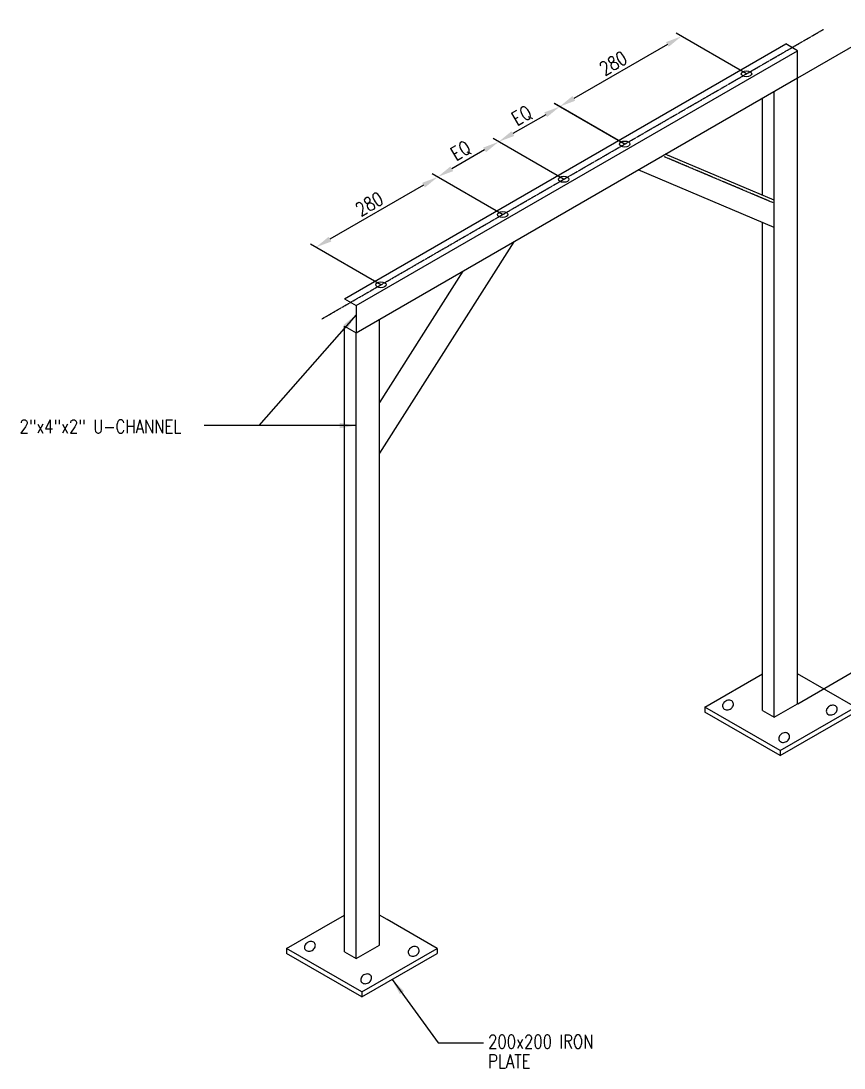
# Model space of a CAD drawing. Header units: millimetres. Extents: x -95178 to 274693, y -2232 to 263302.
# Drawn here: x 229359 to 244501, y 242429 to 261696 of the extents above; entities that cross this region are included whole.
import ezdxf

# ---------------------------------------------------------------- set-up
doc = ezdxf.new("R2010")
doc.units = ezdxf.units.MM
doc.linetypes.add('CENTER', pattern=[2, 1.25, -0.25, 0.25, -0.25])
doc.linetypes.add('HIDDEN', pattern=[0.375, 0.25, -0.125])
for name, color, linetype in [('BKG-S030D_Griddim', 7, 'Continuous'), ('M_Support', 14, 'Continuous'), ('M_Txt', 7, 'Continuous'), ('SUPPORT', 4, 'Continuous')]:
    doc.layers.add(name, color=color, linetype=linetype)
doc.styles.add('iso330', font='romans.shx', dxfattribs={"width": 0.8, "height": 250})
doc.styles.add('ROMANS', font='romans.shx', dxfattribs={"width": 0.8})
doc.styles.add('SIM1', font='ROMANS.SHX', dxfattribs={"width": 0.8, "height": 250})
doc.styles.get("Standard").update_dxf_attribs({"font": 'arial.ttf'})
doc.dimstyles.new('DIM', dxfattribs={"dimscale": 50, "dimtxt": 2.5, "dimasz": 2.5, "dimexe": 1, "dimexo": 1, "dimgap": 0.8, "dimtad": 1, "dimdec": 0, "dimzin": 13, "dimdsep": 46, "dimtxsty": 'ROMANS', "dimblk": 'OBLIQUE', "dimcen": 1, "dimdle": 1, "dimclrd": 20, "dimclre": 20, "dimclrt": 7, "dimadec": 0, "dimazin": 0, "dimtfac": 0.4, "dimtdec": 0, "dimtix": 1, "dimtofl": 0, "dimtmove": 2, "dimatfit": 3, "dimfxl": 1, "dimtolj": 1, "dimtzin": 13, "dimlwd": -1, "dimlwe": -1, "dimarcsym": 0})
doc.dimstyles.get("Standard").update_dxf_attribs({"dimtxt": 0.18, "dimasz": 0.18, "dimexe": 0.18, "dimexo": 0.0625, "dimgap": 0.09, "dimtad": 0, "dimtih": 1, "dimtoh": 1, "dimdec": 4, "dimzin": 0, "dimdsep": 46, "dimtxsty": 'Standard', "dimcen": 0.09, "dimadec": 0, "dimazin": 0, "dimtfac": 1, "dimtdec": 4, "dimtofl": 0, "dimtmove": 0, "dimatfit": 3, "dimfxl": 1, "dimtolj": 1, "dimtzin": 0, "dimarcsym": 0})

# ---------------------------------------------------------------- blocks, each defined once
blk = doc.blocks.new('_Oblique')
at = {"layer": 'BKG-S030D_Griddim', "color": 0, "lineweight": -2}
blk.add_line((-0.5, -0.5), (0.5, 0.5), dxfattribs=at)
blk = doc.blocks.new('*D49')
at = {"layer": 'Defpoints', "color": 0, "transparency": 16777216}
for p in [(18706, 68974), (15269, 68371), (16465, 67680)]:
    blk.add_point(p, dxfattribs=at)
at = {"layer": 'M_Txt', "color": 14, "lineweight": -2, "transparency": 16777216}
for p, q in [((18705, 68974), (17410, 69722)), ((17250, 69514), (15529, 68521)), ((16464, 67681), (15169, 68429))]:
    blk.add_line(p, q, dxfattribs=at)
at = {"layer": 'M_Txt', "color": 14, "transparency": 16777216}
for points in [[(17225, 69558), (17275, 69471), (17510, 69664)], [(15504, 68564), (15554, 68477), (15269, 68371)]]:
    blk.add_solid(points, dxfattribs=at)
at = {"layer": 'M_Txt', "color": 7, "transparency": 16777216, "insert": (16254, 69168), "char_height": 250, "attachment_point": 5, "rotation": 30, "style": 'iso330'}
blk.add_mtext('\\A1;280', dxfattribs=at)
blk = doc.blocks.new('*D50')
at = {"layer": 'Defpoints', "color": 0, "transparency": 16777216}
for p in [(23191, 71563), (19755, 70960), (20950, 70270)]:
    blk.add_point(p, dxfattribs=at)
at = {"layer": 'M_Txt', "color": 14, "lineweight": -2, "transparency": 16777216}
for p, q in [((23190, 71564), (21895, 72312)), ((21735, 72104), (20014, 71110)), ((20949, 70270), (19655, 71018))]:
    blk.add_line(p, q, dxfattribs=at)
at = {"layer": 'M_Txt', "color": 14, "transparency": 16777216}
for points in [[(21710, 72147), (21760, 72060), (21995, 72254)], [(19989, 71154), (20039, 71067), (19755, 70960)]]:
    blk.add_solid(points, dxfattribs=at)
at = {"layer": 'M_Txt', "color": 7, "transparency": 16777216, "insert": (20739, 71758), "char_height": 250, "attachment_point": 5, "rotation": 30, "style": 'iso330'}
blk.add_mtext('\\A1;280', dxfattribs=at)
blk = doc.blocks.new('*D51')
at = {"layer": 'Defpoints', "color": 0, "transparency": 16777216}
for p in [(17510, 69665), (19828, 69622), (18705, 68974)]:
    blk.add_point(p, dxfattribs=at)
at = {"layer": 'M_Txt', "color": 14, "lineweight": -2, "transparency": 16777216}
for p, q in [((19827, 69622), (18533, 70371)), ((18373, 70163), (17770, 69815)), ((18704, 68975), (17410, 69723))]:
    blk.add_line(p, q, dxfattribs=at)
at = {"layer": 'M_Txt', "color": 14, "transparency": 16777216}
for points in [[(18348, 70206), (18398, 70120), (18633, 70313)], [(17745, 69859), (17795, 69772), (17510, 69665)]]:
    blk.add_solid(points, dxfattribs=at)
at = {"layer": 'M_Txt', "color": 7, "transparency": 16777216, "insert": (17938, 70142), "char_height": 250, "attachment_point": 5, "rotation": 29.9558, "style": 'iso330'}
blk.add_mtext('\\A1;EQ', dxfattribs=at)
blk = doc.blocks.new('*D52')
at = {"layer": 'Defpoints', "color": 0, "transparency": 16777216}
for p in [(18633, 70313), (20951, 70269), (19828, 69622)]:
    blk.add_point(p, dxfattribs=at)
at = {"layer": 'M_Txt', "color": 14, "lineweight": -2, "transparency": 16777216}
for p, q in [((20950, 70270), (19657, 71018)), ((19497, 70811), (18893, 70463)), ((19827, 69622), (18533, 70371))]:
    blk.add_line(p, q, dxfattribs=at)
at = {"layer": 'M_Txt', "color": 14, "transparency": 16777216}
for points in [[(19472, 70854), (19522, 70767), (19757, 70960)], [(18868, 70506), (18918, 70419), (18633, 70313)]]:
    blk.add_solid(points, dxfattribs=at)
at = {"layer": 'M_Txt', "color": 7, "transparency": 16777216, "insert": (19061, 70789), "char_height": 250, "attachment_point": 5, "rotation": 29.9558, "style": 'iso330'}
blk.add_mtext('\\A1;EQ', dxfattribs=at)
blk = doc.blocks.new('*D53')
at = {"layer": 'Defpoints', "color": 0, "transparency": 16777216}
for p in [(24132, 71488), (25847, 60963), (24132, 59973)]:
    blk.add_point(p, dxfattribs=at)
at = {"layer": 'M_Txt', "color": 14, "lineweight": -2, "transparency": 16777216}
for p, q in [((24133, 71489), (25947, 72536)), ((25847, 72178), (25847, 61263)), ((24133, 59973), (25947, 61020))]:
    blk.add_line(p, q, dxfattribs=at)
at = {"layer": 'M_Txt', "color": 14, "transparency": 16777216}
for points in [[(25797, 72178), (25897, 72178), (25847, 72478)], [(25797, 61263), (25897, 61263), (25847, 60963)]]:
    blk.add_solid(points, dxfattribs=at)
at = {"layer": 'M_Txt', "color": 7, "transparency": 16777216, "insert": (25580, 66639), "char_height": 250, "attachment_point": 5, "rotation": 90, "style": 'iso330'}
blk.add_mtext('\\A1;1450 (VARIES)', dxfattribs=at)
blk = doc.blocks.new('CHW CHANNEL PIPE SUPPORT')
at = {"layer": 'M_Support', "color": 14, "linetype": 'CENTER', "ltscale": 0.25}
blk.add_line((-17105.18558, 10409.52708), (-7875.95285, 15738.02708), dxfattribs=at)
at = {"layer": 'M_Support', "color": 14, "ltscale": 0.25}
for p, q in [((-16689.54194, 10779.07342), (-8566.04962, 15469.17389)), ((-8351.27532, 15345.17389), (-8566.04962, 15469.17389)), ((-16474.76764, 10655.07342), (-8351.27532, 15345.17389)), ((-8351.27532, 14845.17389), (-8351.27532, 15345.17389)), ((-16474.76764, 10155.07342), (-8351.27532, 14845.17389)), ((-8351.27532, 3329.69683), (-8351.27532, 14845.17389)), ((-8999.06232, 12683.97694), (-8999.06232, 14469.17389)), ((-8784.28802, 3079.69683), (-8784.28802, 14593.17389)), ((-8784.28802, 12593.17389), (-10786.02007, 13439.47335)), ((-8784.28802, 12093.17389), (-11285.95315, 13150.83686)), ((-8999.06232, 3203.69683), (-8999.06232, 12183.97694)), ((-13574.84797, 11829.34282), (-16041.75493, 7938.16645)), ((-14508.6619, 11290.20509), (-16041.75493, 8871.98039)), ((-16689.54194, 10779.07342), (-16474.76764, 10655.07342)), ((-16474.76764, 10655.07342), (-16474.76764, 10155.07342)), ((-16041.75493, -1110.40365), (-16041.75493, 10405.07342)), ((-16689.54194, -1236.40365), (-16689.54194, 10279.07342)), ((-16689.54194, 10279.07342), (-16474.76764, 10155.07342)), ((-16474.76764, -1360.40365), (-16474.76764, 10155.07342)), ((-10060.80947, 3266.69683), (-8999.06232, 3879.69683)), ((-7289.52818, 3266.69683), (-8351.27532, 3879.69683)), ((-8784.28802, 3079.69683), (-8351.27532, 3329.69683)), ((-8675.16882, 2466.69683), (-10060.80947, 3266.69683)), ((-10060.80947, 3266.69683), (-10060.80947, 3174.32078)), ((-8675.16882, 2374.32078), (-10060.80947, 3174.32078)), ((-8999.06232, 3203.69683), (-8784.28802, 3079.69683)), ((-8675.16882, 2466.69683), (-7289.52818, 3266.69683)), ((-8675.16882, 2374.32078), (-7289.52818, 3174.32078)), ((-8675.16882, 2466.69683), (-8675.16882, 2374.32078)), ((-17102.65853, -798.91662), (-16689.54194, -560.40365)), ((-15902.65853, -640.711), (-16041.75493, -560.40365)), ((-14980.00779, -1173.40365), (-15902.65853, -640.711)), ((-17751.28908, -1173.40365), (-17102.65853, -798.91662)), ((-16474.76764, -1360.40365), (-16041.75493, -1110.40365)), ((-16365.64844, -1973.40365), (-17751.28908, -1173.40365)), ((-17751.28908, -1173.40365), (-17751.28908, -1265.77969)), ((-16365.64844, -2065.77969), (-17751.28908, -1265.77969)), ((-16689.54194, -1236.40365), (-16474.76764, -1360.40365)), ((-16365.64844, -1973.40365), (-14980.00779, -1173.40365)), ((-16365.64844, -2065.77969), (-14980.00779, -1265.77969)), ((-14980.00779, -1173.40365), (-14980.00779, -1265.77969)), ((-16365.64844, -1973.40365), (-16365.64844, -2065.77969))]:
    blk.add_line(p, q, dxfattribs=at)
at = {"layer": 'M_Support', "linetype": 'HIDDEN'}
blk.add_line((-8803.75857, 12547.12068), (-10805.49062, 13393.42015), dxfattribs=at)
at = {"layer": 'M_Support', "color": 14, "ltscale": 0.25}
for points in [[(-9723.6267, 3252.00445, 0.1200112976), (-9701.45796, 3228.7955, 0.1049567489), (-9667.22997, 3215.90067, 0.0889226503), (-9629.55501, 3216.88937, 0.0801668394), (-9590.54136, 3231.73511, 0.0801668394), (-9558.17775, 3258.09906, 0.0889226503), (-9538.48403, 3290.23217, 0.1049567489), (-9532.53728, 3326.3219, 0.1200112976), (-9541.55245, 3357.12507, 0.1200112976), (-9563.72119, 3380.33401, 0.1049567489), (-9597.94918, 3393.22884, 0.0889226503), (-9635.62414, 3392.24014, 0.0801668394), (-9674.63779, 3377.3944, 0.0801668394), (-9707.0014, 3351.03046, 0.0889226503), (-9726.69512, 3318.89734, 0.1049567489), (-9732.64187, 3282.80762, 0.1200112976)], [(-7815.34643, 3159.41597, 0.1200112976), (-7793.17769, 3136.20702, 0.1049567489), (-7758.9497, 3123.31219, 0.0889226503), (-7721.27474, 3124.30089, 0.0801668394), (-7682.26109, 3139.14663, 0.0801668394), (-7649.89748, 3165.51057, 0.0889226503), (-7630.20376, 3197.64369, 0.1049567489), (-7624.25701, 3233.73342, 0.1200112976), (-7633.27218, 3264.53658, 0.1200112976), (-7655.44092, 3287.74553, 0.1049567489), (-7689.66891, 3300.64036, 0.0889226503), (-7727.34387, 3299.65166, 0.0801668394), (-7766.35752, 3284.80592, 0.0801668394), (-7798.72113, 3258.44198, 0.0889226503), (-7818.41485, 3226.30886, 0.1049567489), (-7824.3616, 3190.21913, 0.1200112976)], [(-8689.30259, 2654.83714, 0.1200112976), (-8667.13385, 2631.6282, 0.1049567489), (-8632.90585, 2618.73337, 0.0889226503), (-8595.2309, 2619.72207, 0.0801668394), (-8556.21725, 2634.56781, 0.0801668394), (-8523.85364, 2660.93175, 0.0889226503), (-8504.15991, 2693.06487, 0.1049567489), (-8498.21317, 2729.15459, 0.1200112976), (-8507.22834, 2759.95776, 0.1200112976), (-8529.39708, 2783.16671, 0.1049567489), (-8563.62507, 2796.06154, 0.0889226503), (-8601.30003, 2795.07284, 0.0801668394), (-8640.31368, 2780.2271, 0.0801668394), (-8672.67729, 2753.86316, 0.0889226503), (-8692.37101, 2721.73004, 0.1049567489), (-8698.31775, 2685.64031, 0.1200112976)], [(-17414.10631, -1188.09603, 0.1200112976), (-17391.93757, -1211.30497, 0.1049567489), (-17357.70958, -1224.1998, 0.0889226503), (-17320.03462, -1223.2111, 0.0801668394), (-17281.02097, -1208.36536, 0.0801668394), (-17248.65736, -1182.00142, 0.0889226503), (-17228.96364, -1149.8683, 0.1049567489), (-17223.01689, -1113.77857, 0.1200112976), (-17232.03206, -1082.97541, 0.1200112976), (-17254.2008, -1059.76646, 0.1049567489), (-17288.42879, -1046.87163, 0.0889226503), (-17326.10375, -1047.86033, 0.0801668394), (-17365.1174, -1062.70607, 0.0801668394), (-17397.48101, -1089.07001, 0.0889226503), (-17417.17473, -1121.20313, 0.1049567489), (-17423.12148, -1157.29286, 0.1200112976)], [(-15505.82604, -1280.68451, 0.1200112976), (-15483.6573, -1303.89346, 0.1049567489), (-15449.42931, -1316.78829, 0.0889226503), (-15411.75435, -1315.79958, 0.0801668394), (-15372.7407, -1300.95384, 0.0801668394), (-15340.37709, -1274.5899, 0.0889226503), (-15320.68337, -1242.45678, 0.1049567489), (-15314.73662, -1206.36706, 0.1200112976), (-15323.75179, -1175.56389, 0.1200112976), (-15345.92053, -1152.35494, 0.1049567489), (-15380.14852, -1139.46011, 0.0889226503), (-15417.82348, -1140.44882, 0.0801668394), (-15456.83713, -1155.29455, 0.0801668394), (-15489.20074, -1181.6585, 0.0889226503), (-15508.89446, -1213.79161, 0.1049567489), (-15514.84121, -1249.88134, 0.1200112976)], [(-16379.7822, -1785.26333, 0.1200112976), (-16357.61346, -1808.47228, 0.1049567489), (-16323.38547, -1821.36711, 0.0889226503), (-16285.71051, -1820.3784, 0.0801668394), (-16246.69686, -1805.53267, 0.0801668394), (-16214.33325, -1779.16872, 0.0889226503), (-16194.63953, -1747.03561, 0.1049567489), (-16188.69278, -1710.94588, 0.1200112976), (-16197.70795, -1680.14271, 0.1200112976), (-16219.87669, -1656.93376, 0.1049567489), (-16254.10468, -1644.03893, 0.0889226503), (-16291.77964, -1645.02764, 0.0801668394), (-16330.79329, -1659.87338, 0.0801668394), (-16363.1569, -1686.23732, 0.0889226503), (-16382.85062, -1718.37044, 0.1049567489), (-16388.79737, -1754.46016, 0.1200112976)]]:
    blk.add_lwpolyline(points, format="xyb", close=True, dxfattribs=at)
for centre in [(-9292.39031, 14920.24653), (-11532.79803, 13626.74653), (-12655.16696, 12978.74653), (-13777.53588, 12330.74653), (-16017.9436, 11037.24653)]:
    blk.add_ellipse(centre, major_axis=(-95.65345, 0), ratio=0.5773502692, dxfattribs=at)
at = {"layer": 'SUPPORT', "color": 140}
blk.add_line((-16689.54194, 10279.07342), (-16474.76764, 10155.07342), dxfattribs=at)
at = {"layer": 'M_Txt', "style": 'SIM1', "width": 0.8}
for s, p in [('2"x4"x2" U-CHANNEL', (-22664.9835, 8305.51458)), ('200x200 IRON', (-14045.13516, -3012.70889)), ('PLATE', (-14045.13516, -3374.37351))]:
    blk.add_text(s, height=250, dxfattribs=at).set_placement(p)
at = {"layer": 'M_Txt'}
for base, p1, p2, angle, text, picture, middle in [((-6636.6705, 4319.62439), (-8351.27532, 14845.17389), (-8351.27532, 3329.69683), 270, '1450 (VARIES)', '*D53', (-6903.40632, 9996.10905)), ((-12728.69189, 14317.19617), (-9292.39031, 14920.24653), (-11532.79803, 13626.74653), 210, '280', '*D50', (-11743.80785, 15114.81924)), ((-13849.99531, 13669.81025), (-11531.79803, 13626.16918), (-12655.16696, 12978.74653), 209.955809988, 'EQ', '*D52', (-13421.97953, 14145.92637)), ((-14973.36423, 13022.3876), (-12655.16696, 12978.74653), (-13778.53588, 12331.32388), 209.955809988, 'EQ', '*D51', (-14545.34846, 13498.50372)), ((-17213.83746, 11727.69617), (-13777.53588, 12330.74653), (-16017.9436, 11037.24653), 210, '280', '*D49', (-16228.95342, 12525.31924))]:
    dim = blk.add_linear_dim(base=base, p1=p1, p2=p2, angle=angle, text=text, dimstyle='Standard', override={"dimscale": 1, "dimasz": 300, "dimexe": 100, "dimgap": 1, "dimtxsty": 'iso330', "dimdle": 100, "dimclrd": 14, "dimclre": 14}, dxfattribs=at)
    dim.commit()
    dim.dimension.update_dxf_attribs({"geometry": picture, "text_midpoint": middle, "dimtype": 129, "insert": (-32483.19867, -56643.07363)})
for points in [[(-16474.76764, 10487.46208), (-18264.83569, 8447.43722), (-19268.31836, 8447.43722)], [(-16474.76764, 8447.43722), (-19268.31836, 8447.43722)], [(-15808.34938, -1744.02293), (-14962.42117, -2907.28865), (-14133.1153, -2907.28865)]]:
    blk.add_leader(points, dimstyle='DIM', override={"dimscale": 100, "dimasz": 3, "dimtad": 0, "dimclrd": 14}, dxfattribs=at)

msp = doc.modelspace()

# ---------------------------------------------------------------- block references
at = {"color": 1}
msp.add_blockref('CHW CHANNEL PIPE SUPPORT', (251998.712, 245803.495), dxfattribs=at)

doc.saveas('drawing.dxf')
